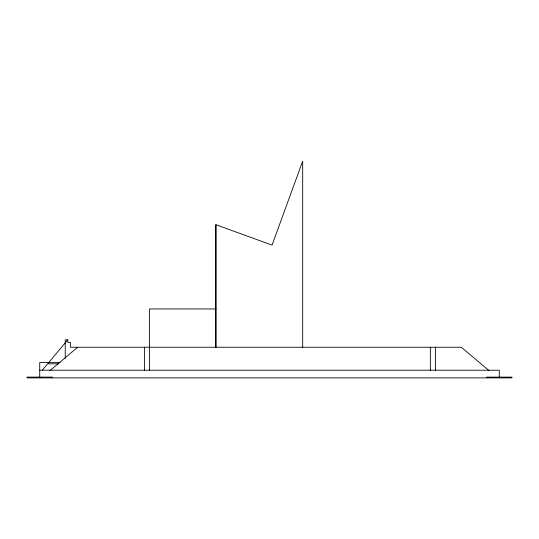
<?xml version="1.0" encoding="UTF-8"?>
<svg xmlns="http://www.w3.org/2000/svg" width="539" height="539" viewBox="0 0 539 539"><rect width="100%" height="100%" fill="white"/><g stroke="black" fill="none" stroke-linecap="round" stroke-linejoin="round"><path stroke-width="0.81" d="M215.89 224.689L215.883 347.244L215.883 224.689L272.054 245.117L302.689 161.121L302.689 347.244M42.271 370.219L67.799 339.839L65.232 339.839L65.232 358.462M49.905 370.65L77.704 347.244M215.998 308.948L149.498 308.948L149.498 370.428M60.274 362.565L39.718 362.565L39.718 377.879M58.623 363.838L48.705 363.838L48.705 362.565M39.718 370.219L499.282 370.219L499.282 377.879M26.95 377.118L52.478 377.118L52.478 377.879M512.05 377.118L486.522 377.118L486.522 377.879M26.95 377.879L512.05 377.879M489.095 370.65L461.296 347.244L70.353 347.244L70.353 342.393L67.799 342.393L67.799 339.839M435.458 347.244L435.458 370.428M430.351 347.244L430.351 370.428M144.398 347.244L144.398 370.428"/></g></svg>
